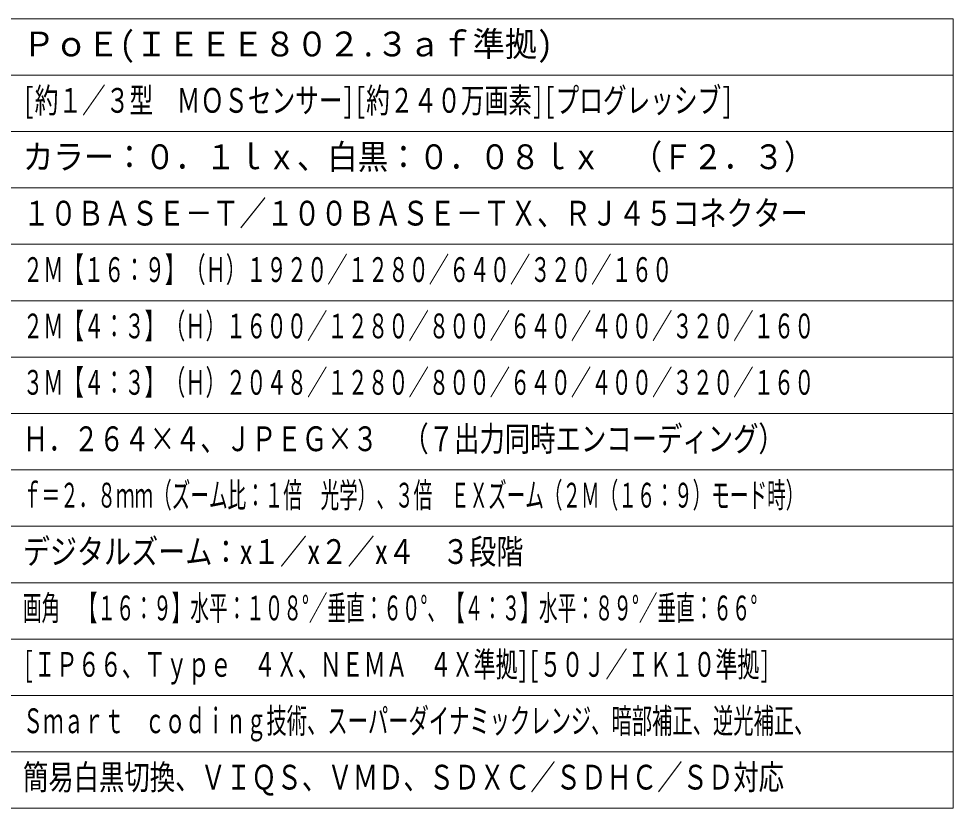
# Model space of a CAD drawing. Units: millimetres, scale not verified. Extents: x -63 to 62, y -56 to 57.
# Drawn here: x -20.4 to 62.5, y -56.5 to 13.5 of the extents above; entities that cross this region are included whole.
import ezdxf
from ezdxf.enums import TextEntityAlignment as Align

# ---------------------------------------------------------------- set-up
doc = ezdxf.new("R2010")
doc.units = ezdxf.units.MM
doc.header["$LTSCALE"] = 0.125
doc.layers.add('0-1_MOJI1', color=7, linetype='Continuous')
doc.layers.add('0-2_WAKU', color=1, linetype='Continuous', lineweight=18)
doc.styles.add('ＭＳ ゴシック', font='')
doc.styles.get('ＭＳ ゴシック').set_extended_font_data('MS Gothic')

msp = doc.modelspace()

# ---------------------------------------------------------------- linework, layer by layer
at = {"layer": '0-2_WAKU', "color": 4}
for p, q in [((62.4995, 13.5061), (-62.5005, 13.5061)), ((62.4995, -56.4939), (62.4995, 13.5061)), ((62.4995, -56.4939), (-62.5005, -56.4939))]:
    msp.add_line(p, q, dxfattribs=at)
at = {"layer": '0-2_WAKU'}
for p, q in [((62.4995, 8.5061), (-62.5005, 8.5061)), ((62.4995, 3.5061), (-62.5005, 3.5061)), ((62.4995, -1.4939), (-62.5005, -1.4939)), ((62.4995, -6.4939), (-62.5005, -6.4939)), ((-62.5005, -11.4939), (62.4995, -11.4939)), ((-62.5005, -16.4939), (62.4995, -16.4939)), ((-62.5005, -21.4939), (62.4995, -21.4939)), ((-62.5005, -26.4939), (62.4995, -26.4939)), ((-62.5005, -31.4939), (62.4995, -31.4939)), ((-62.5005, -36.4939), (62.4995, -36.4939)), ((-62.5005, -41.4939), (62.4995, -41.4939)), ((62.4995, -46.4939), (-62.5005, -46.4939)), ((62.4995, -51.4939), (-62.5005, -51.4939))]:
    msp.add_line(p, q, dxfattribs=at)

# ---------------------------------------------------------------- texts
at = {"layer": '0-1_MOJI1', "style": 'ＭＳ ゴシック'}
for s, width, p in [('ＰｏＥ(ＩＥＥＥ８０２.３ａｆ準拠)', 0.95, (-20.0005, 9.5061)), ('[約１／３型\u3000ＭＯＳセンサー][約２４０万画素][プログレッシブ]', 0.7, (-20.0005, 4.5061)), ('カラー：０．１ｌｘ、白黒：０．０８ｌｘ\u3000（Ｆ２．３）', 0.9, (-20.0005, -0.4939)), ('１０ＢＡＳＥ－Ｔ／１００ＢＡＳＥ－ＴＸ、ＲＪ４５コネクター', 0.8, (-20.0005, -5.4939)), ('２Ｍ【１６：９】（Ｈ）１９２０／１２８０／６４０／３２０／１６０', 0.6, (-20.0005, -10.4939)), ('２Ｍ【４：３】（Ｈ）１６００／１２８０／８００／６４０／４００／３２０／１６０', 0.6, (-20.0005, -15.4939)), ('３Ｍ【４：３】（Ｈ）２０４８／１２８０／８００／６４０／４００／３２０／１６０', 0.6, (-20.0005, -20.4939)), ('Ｈ．２６４×４、ＪＰＥＧ×３\u3000（７出力同時エンコーディング）', 0.75, (-20.0005, -25.4939)), ('ｆ＝２．８ｍｍ（ズーム比：１倍\u3000光学）、３倍\u3000ＥＸズーム（２Ｍ（１６：９）モード時）', 0.55, (-20.0005, -30.4939)), ('デジタルズーム：x１／x２／x４\u3000３段階', 0.8, (-20.0005, -35.4939)), ('画角\u3000【１６：９】水平：１０８°／垂直：６０°、【４：３】水平：８９°／垂直：６６°', 0.55, (-20.0005, -40.4939)), ('[ＩＰ６６、Ｔｙｐｅ\u3000４Ｘ、ＮＥＭＡ\u3000４Ｘ準拠][５０Ｊ／ＩＫ１０準拠]', 0.65, (-20.0005, -45.4939)), ('Ｓｍａｒｔ\u3000ｃｏｄｉｎｇ技術、スーパーダイナミックレンジ、暗部補正、逆光補正、', 0.6, (-20.0005, -50.4939)), ('簡易白黒切換、ＶＩＱＳ、ＶＭＤ、ＳＤＸＣ／ＳＤＨＣ／ＳＤ対応', 0.75, (-20.0005, -55.4939))]:
    msp.add_text(s, height=2.199, dxfattribs=dict(at, width=width)).set_placement(p, align=Align.BOTTOM_LEFT)

doc.saveas('drawing.dxf')
